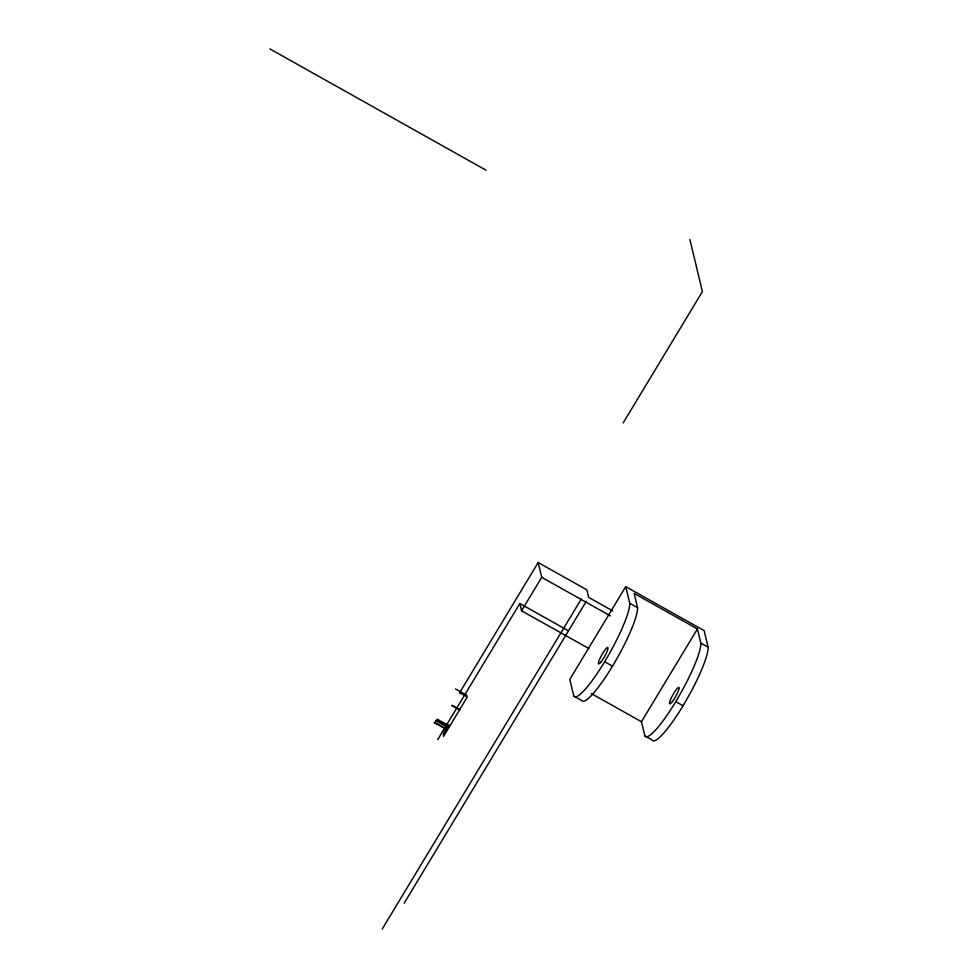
<?xml version="1.0" encoding="UTF-8"?>
<svg xmlns="http://www.w3.org/2000/svg" width="978" height="978" viewBox="0 0 978 978"><rect width="100%" height="100%" fill="white"/><g stroke="black" fill="none" stroke-linecap="round" stroke-linejoin="round"><path stroke-width="1.47" d="M443.095 734.894L448.951 724.955M447.508 727.277A4.743 0.807 -60.7 0 1 445.772 728.916L434.415 722.546A4.743 0.807 -60.7 0 0 436.151 720.908L437.239 719.209L448.596 725.578M461.151 693.512L459.697 692.644L538.181 562.533L586.849 589.844L588.658 597.387L612.631 610.834M623.194 422.899L702.387 291.615L689.869 239.488M437.667 739.71L519.819 603.536L568.475 630.834M443.486 736.495L467.313 696.923L459.697 692.644M588.878 648.561L521.555 610.785L541.739 577.338L538.181 562.533M382.178 929.1L581.335 598.976M404.171 903.195L586.323 601.25M625.737 586.641L569.783 679.404L573.768 696.03L581.629 700.444A55.281 9.438 -60.7 0 0 612.509 666.14A55.281 9.438 -60.7 0 0 637.583 607.68L634.172 593.463L697.424 628.964L700.847 643.169A55.281 9.438 -60.7 0 1 675.761 701.642A55.281 9.438 -60.7 0 1 644.881 735.933L652.167 740.028A55.281 9.438 -60.7 0 0 683.047 705.725A55.281 9.438 -60.7 0 0 708.121 647.265L704.136 630.639L625.737 586.641L629.734 603.267A55.281 9.438 -60.7 0 1 604.649 661.739A55.281 9.438 -60.7 0 1 573.768 696.03M644.881 735.933L641.47 721.727L697.424 628.964M447.814 726.825L436.469 720.456M269.879 48.9L486.127 170.258M629.734 603.267L637.583 607.68M700.847 643.169L708.121 647.265M541.739 577.338L610.382 615.859M604.649 661.739L612.509 666.14M675.761 701.642L683.047 705.725M591.384 693.634L641.47 721.727M455.479 688.94L466.934 695.382M451.897 705.578L459.513 709.845M442.912 723.744L449.073 727.155M436.151 720.908L447.631 727.387M434.342 722.412L445.772 728.916M452.105 705.236L459.684 709.563M519.819 603.536L521.555 610.785M442.435 732.534A5.061 0.868 -60.7 0 1 445.699 728.793M672.387 701.544A9.438 1.614 -60.7 0 0 679.111 687.644A9.438 1.614 -60.7 0 0 671.446 697.607A9.438 1.614 -60.7 0 0 672.387 701.544M601.274 661.629A9.438 1.614 -60.7 0 0 607.998 647.742A9.438 1.614 -60.7 0 0 600.333 657.705A9.438 1.614 -60.7 0 0 601.274 661.629"/></g></svg>
